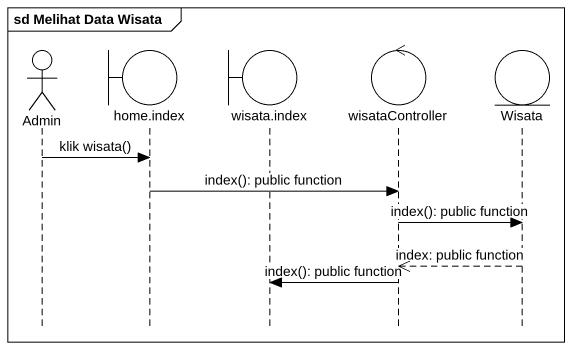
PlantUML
@startuml
mainframe sd Melihat Data Wisata
hide footbox
actor Admin
boundary "home.index" as home_index
boundary "wisata.index" as wisata_index
control wisataController
entity Wisata

Admin -> home_index : klik wisata()
home_index -> wisataController : index(): public function
wisataController -> Wisata : index(): public function
Wisata -->> wisataController : index: public function
wisataController -> wisata_index : index(): public function
@enduml
